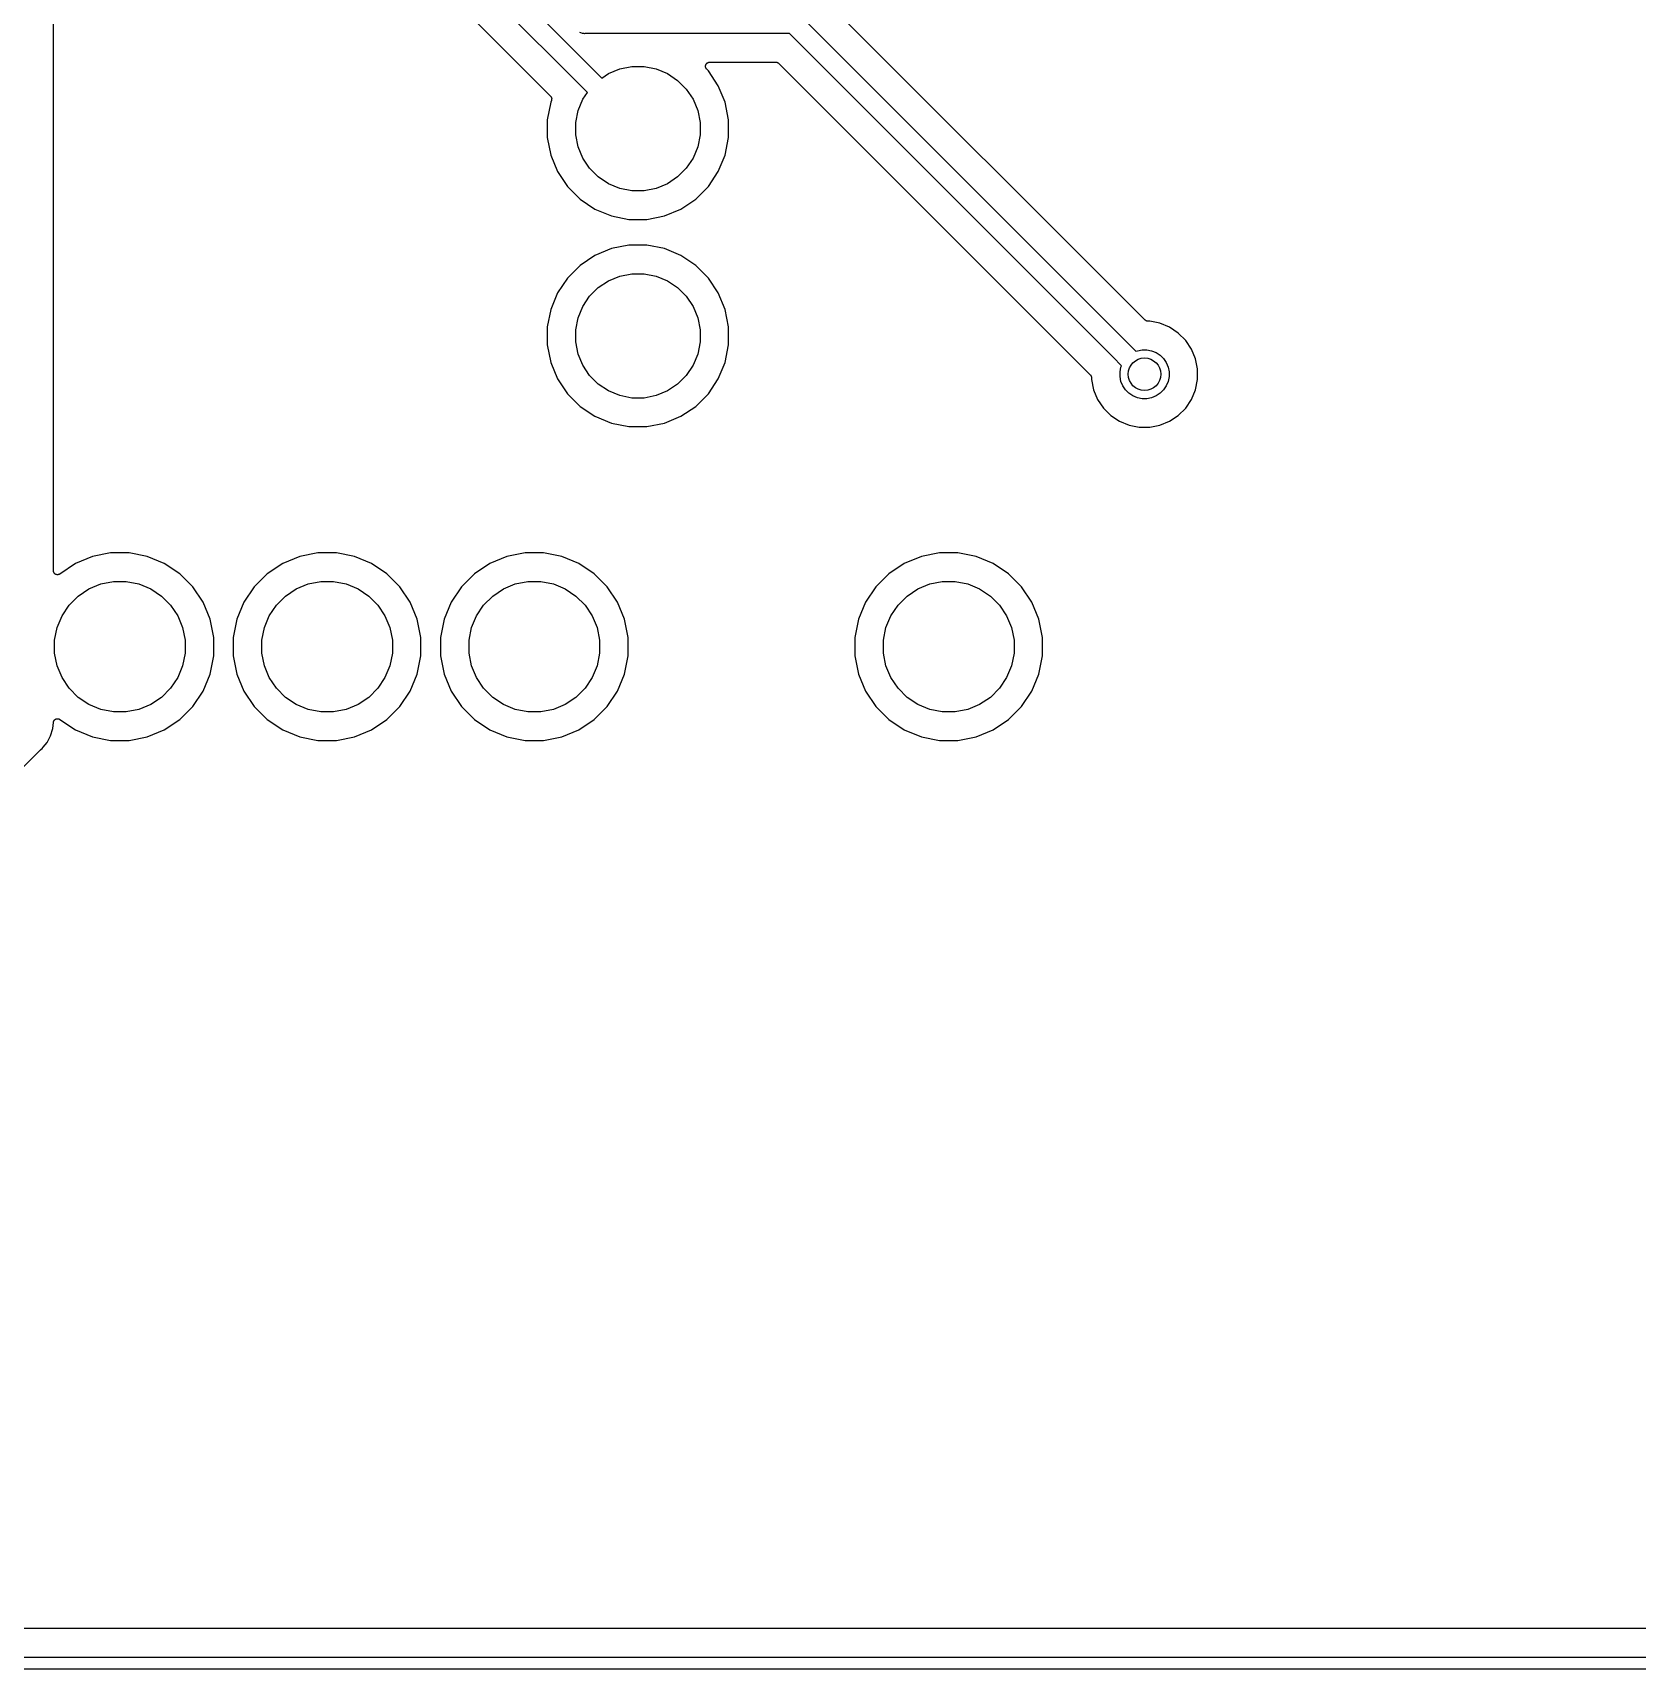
# Model space of a CAD drawing. Extents: x 3.36 to 8.33, y -5.94 to -3.6.
# Drawn here: x 4.885 to 5.659, y -5.936 to -5.146 of the extents above; entities that cross this region are included whole.
import ezdxf

# ---------------------------------------------------------------- set-up
doc = ezdxf.new("R2010")
doc.units = 0
doc.header["$MEASUREMENT"] = 0
doc.layers.add('BLACK', color=7, linetype='CONTINUOUS')

msp = doc.modelspace()

# ---------------------------------------------------------------- linework, layer by layer
at = {"layer": 'BLACK', "linetype": 'CONTINUOUS'}
for p, q in [((4.89469, -5.40582), (4.89469, -4.97707)), ((5.15236, -5.17506), (5.08527, -5.10798)), ((5.0935, -5.10229), (5.15931, -5.1681)), ((5.07608, -5.11827), (5.13459, -5.17678)), ((5.42154, -5.28486), (5.26591, -5.12923)), ((5.25562, -5.13842), (5.4131, -5.2959)), ((5.14915, -5.1463), (5.14871, -5.14607)), ((5.15008, -5.14658), (5.14915, -5.1463)), ((5.1508, -5.14665), (5.15008, -5.14658)), ((5.15104, -5.14668), (5.1508, -5.14665)), ((5.1508, -5.14665), (5.1508, -5.14665)), ((5.15128, -5.14665), (5.15104, -5.14668)), ((5.24993, -5.14665), (5.15128, -5.14665)), ((5.40614, -5.30286), (5.24993, -5.14665)), ((5.16256, -5.16593), (5.16802, -5.16367)), ((5.16802, -5.16367), (5.17382, -5.16252)), ((5.17382, -5.16252), (5.17973, -5.16252)), ((5.17973, -5.16252), (5.18552, -5.16367)), ((5.18552, -5.16367), (5.19098, -5.16593)), ((5.20938, -5.16238), (5.2094, -5.16219)), ((5.20938, -5.16239), (5.20938, -5.16238)), ((5.20938, -5.16238), (5.20938, -5.16238)), ((5.2094, -5.16258), (5.20938, -5.16239)), ((5.2094, -5.16219), (5.20942, -5.16201)), ((5.20942, -5.16276), (5.2094, -5.16258)), ((5.20942, -5.162), (5.20948, -5.16182)), ((5.20942, -5.16201), (5.20942, -5.162)), ((5.20942, -5.162), (5.20942, -5.162)), ((5.20942, -5.16277), (5.20942, -5.16276)), ((5.20947, -5.16295), (5.20942, -5.16277)), ((5.20942, -5.16277), (5.20942, -5.16277)), ((5.20952, -5.16313), (5.20947, -5.16295)), ((5.20948, -5.16182), (5.20954, -5.16164)), ((5.20952, -5.16314), (5.20952, -5.16313)), ((5.20953, -5.16314), (5.20952, -5.16314)), ((5.20961, -5.1633), (5.20953, -5.16314)), ((5.20954, -5.16163), (5.20963, -5.16146)), ((5.20954, -5.16164), (5.20954, -5.16163)), ((5.20954, -5.16164), (5.20954, -5.16164)), ((5.2097, -5.16347), (5.20961, -5.1633)), ((5.20963, -5.16146), (5.20972, -5.1613)), ((5.2097, -5.16348), (5.2097, -5.16347)), ((5.20982, -5.16363), (5.2097, -5.16348)), ((5.2097, -5.16348), (5.2097, -5.16348)), ((5.20972, -5.1613), (5.20984, -5.16115)), ((5.20972, -5.1613), (5.20972, -5.1613)), ((5.20972, -5.1613), (5.20972, -5.1613)), ((5.20994, -5.16377), (5.20982, -5.16363)), ((5.20984, -5.16115), (5.20996, -5.161)), ((5.20994, -5.16378), (5.20994, -5.16377)), ((5.20995, -5.16378), (5.20994, -5.16378)), ((5.20994, -5.16378), (5.20994, -5.16378)), ((5.20996, -5.16379), (5.20995, -5.16378)), ((5.20996, -5.161), (5.20997, -5.161)), ((5.21078, -5.16461), (5.20996, -5.16379)), ((5.20997, -5.161), (5.21011, -5.16088)), ((5.20997, -5.161), (5.20997, -5.161)), ((5.21011, -5.16088), (5.21026, -5.16076)), ((5.21026, -5.16076), (5.21026, -5.16076)), ((5.21026, -5.16076), (5.21027, -5.16076)), ((5.21027, -5.16076), (5.21044, -5.16067)), ((5.21044, -5.16067), (5.2106, -5.16058)), ((5.2106, -5.16058), (5.2106, -5.16058)), ((5.2106, -5.16058), (5.21061, -5.16058)), ((5.21061, -5.16058), (5.21079, -5.16052)), ((5.21557, -5.17178), (5.21078, -5.16461)), ((5.21079, -5.16052), (5.21097, -5.16047)), ((5.21097, -5.16047), (5.21097, -5.16047)), ((5.21097, -5.16047), (5.21098, -5.16047)), ((5.21098, -5.16047), (5.21117, -5.16045)), ((5.21117, -5.16045), (5.21135, -5.16043)), ((5.21135, -5.16043), (5.24341, -5.16043)), ((5.24341, -5.16043), (5.24341, -5.16043)), ((5.24341, -5.16043), (5.24341, -5.16043)), ((5.24341, -5.16043), (5.24341, -5.16043)), ((5.24341, -5.16043), (5.24343, -5.16043)), ((5.24343, -5.16043), (5.24361, -5.16045)), ((5.24361, -5.16045), (5.2438, -5.16047)), ((5.2438, -5.16047), (5.24381, -5.16047)), ((5.24381, -5.16047), (5.24382, -5.16048)), ((5.24382, -5.16048), (5.24399, -5.16053)), ((5.24399, -5.16053), (5.24416, -5.16058)), ((5.24416, -5.16058), (5.24417, -5.16059)), ((5.24417, -5.16059), (5.24418, -5.16059)), ((5.24418, -5.16059), (5.24434, -5.16068)), ((5.24434, -5.16068), (5.2445, -5.16077)), ((5.2445, -5.16077), (5.24451, -5.16077)), ((5.24451, -5.16077), (5.24452, -5.16078)), ((5.24452, -5.16078), (5.24466, -5.16089)), ((5.24466, -5.16089), (5.2448, -5.16101)), ((5.2448, -5.16101), (5.39509, -5.3113)), ((5.15931, -5.1681), (5.16256, -5.16593)), ((5.19098, -5.16593), (5.1959, -5.16922)), ((5.1959, -5.16922), (5.20007, -5.1734)), ((5.21887, -5.17975), (5.21557, -5.17178)), ((5.13467, -5.17975), (5.13299, -5.18821)), ((5.13459, -5.17678), (5.1346, -5.17679)), ((5.1346, -5.17679), (5.1346, -5.17679)), ((5.1346, -5.17679), (5.1346, -5.17679)), ((5.1346, -5.17679), (5.13461, -5.1768)), ((5.13461, -5.1768), (5.13472, -5.17695)), ((5.13501, -5.17893), (5.13467, -5.17975)), ((5.13472, -5.17695), (5.13484, -5.17709)), ((5.13484, -5.17709), (5.13484, -5.1771)), ((5.13484, -5.1771), (5.13485, -5.1771)), ((5.13485, -5.1771), (5.13493, -5.17726)), ((5.13493, -5.17726), (5.13502, -5.17743)), ((5.13507, -5.17875), (5.13501, -5.17893)), ((5.13502, -5.17743), (5.13502, -5.17744)), ((5.13502, -5.17744), (5.13502, -5.17744)), ((5.13502, -5.17744), (5.13508, -5.17762)), ((5.13512, -5.17858), (5.13507, -5.17875)), ((5.13508, -5.17762), (5.13513, -5.1778)), ((5.13513, -5.17856), (5.13512, -5.17857)), ((5.13512, -5.17857), (5.13512, -5.17858)), ((5.13513, -5.1778), (5.13513, -5.1778)), ((5.13513, -5.1778), (5.13513, -5.17781)), ((5.13513, -5.17781), (5.13515, -5.178)), ((5.13514, -5.17838), (5.13513, -5.17856)), ((5.13516, -5.1782), (5.13514, -5.17838)), ((5.13515, -5.178), (5.13516, -5.17818)), ((5.13516, -5.17818), (5.13516, -5.17819)), ((5.13516, -5.17819), (5.13516, -5.1782)), ((5.14792, -5.18377), (5.15019, -5.17831)), ((5.15019, -5.17831), (5.15236, -5.17506)), ((5.20007, -5.1734), (5.20336, -5.17831)), ((5.20336, -5.17831), (5.20562, -5.18377)), ((5.22055, -5.18821), (5.21887, -5.17975)), ((5.13299, -5.18821), (5.13299, -5.19683)), ((5.14677, -5.18956), (5.14792, -5.18377)), ((5.20562, -5.18377), (5.20677, -5.18956)), ((5.22055, -5.19683), (5.22055, -5.18821)), ((5.13299, -5.19683), (5.13467, -5.20529)), ((5.14677, -5.19547), (5.14677, -5.18956)), ((5.14792, -5.20127), (5.14677, -5.19547)), ((5.20677, -5.19547), (5.20562, -5.20127)), ((5.20677, -5.18956), (5.20677, -5.19547)), ((5.21887, -5.20529), (5.22055, -5.19683)), ((5.15019, -5.20673), (5.14792, -5.20127)), ((5.20562, -5.20127), (5.20336, -5.20673)), ((5.13467, -5.20529), (5.13797, -5.21326)), ((5.15347, -5.21164), (5.15019, -5.20673)), ((5.15765, -5.21582), (5.15347, -5.21164)), ((5.20007, -5.21164), (5.1959, -5.21582)), ((5.20336, -5.20673), (5.20007, -5.21164)), ((5.21557, -5.21326), (5.21887, -5.20529)), ((5.13797, -5.21326), (5.14277, -5.22043)), ((5.14277, -5.22043), (5.14886, -5.22653)), ((5.16256, -5.21911), (5.15765, -5.21582)), ((5.16802, -5.22137), (5.16256, -5.21911)), ((5.19098, -5.21911), (5.18552, -5.22137)), ((5.1959, -5.21582), (5.19098, -5.21911)), ((5.20468, -5.22653), (5.21078, -5.22043)), ((5.21078, -5.22043), (5.21557, -5.21326)), ((5.14886, -5.22653), (5.15603, -5.23132)), ((5.17382, -5.22252), (5.16802, -5.22137)), ((5.17973, -5.22252), (5.17382, -5.22252)), ((5.18552, -5.22137), (5.17973, -5.22252)), ((5.19751, -5.23132), (5.20468, -5.22653)), ((5.15603, -5.23132), (5.164, -5.23462)), ((5.164, -5.23462), (5.17246, -5.2363)), ((5.17246, -5.2363), (5.18108, -5.2363)), ((5.18108, -5.2363), (5.18954, -5.23462)), ((5.18954, -5.23462), (5.19751, -5.23132)), ((5.164, -5.25042), (5.15603, -5.25372)), ((5.17246, -5.24874), (5.164, -5.25042)), ((5.18108, -5.24874), (5.17246, -5.24874)), ((5.18954, -5.25042), (5.18108, -5.24874)), ((5.19751, -5.25372), (5.18954, -5.25042)), ((5.14886, -5.25851), (5.14277, -5.26461)), ((5.15603, -5.25372), (5.14886, -5.25851)), ((5.20468, -5.25851), (5.19751, -5.25372)), ((5.21078, -5.26461), (5.20468, -5.25851)), ((5.14277, -5.26461), (5.13797, -5.27178)), ((5.15765, -5.26922), (5.16256, -5.26593)), ((5.16256, -5.26593), (5.16802, -5.26367)), ((5.16802, -5.26367), (5.17382, -5.26252)), ((5.17382, -5.26252), (5.17973, -5.26252)), ((5.17973, -5.26252), (5.18552, -5.26367)), ((5.18552, -5.26367), (5.19098, -5.26593)), ((5.19098, -5.26593), (5.1959, -5.26922)), ((5.21557, -5.27178), (5.21078, -5.26461)), ((5.13797, -5.27178), (5.13467, -5.27975)), ((5.15019, -5.27831), (5.15347, -5.2734)), ((5.15347, -5.2734), (5.15765, -5.26922)), ((5.1959, -5.26922), (5.20007, -5.2734)), ((5.20007, -5.2734), (5.20336, -5.27831)), ((5.21887, -5.27975), (5.21557, -5.27178)), ((5.13467, -5.27975), (5.13299, -5.28821)), ((5.14792, -5.28377), (5.15019, -5.27831)), ((5.20336, -5.27831), (5.20562, -5.28377)), ((5.22055, -5.28821), (5.21887, -5.27975)), ((5.13299, -5.28821), (5.13299, -5.29683)), ((5.14677, -5.28956), (5.14792, -5.28377)), ((5.14677, -5.29547), (5.14677, -5.28956)), ((5.20562, -5.28377), (5.20677, -5.28956)), ((5.20677, -5.28956), (5.20677, -5.29547)), ((5.22055, -5.29683), (5.22055, -5.28821)), ((5.42168, -5.28497), (5.42154, -5.28486)), ((5.42182, -5.28509), (5.42168, -5.28497)), ((5.42183, -5.28509), (5.42182, -5.28509)), ((5.42184, -5.2851), (5.42183, -5.28509)), ((5.422, -5.28519), (5.42184, -5.2851)), ((5.42216, -5.28527), (5.422, -5.28519)), ((5.42217, -5.28528), (5.42216, -5.28527)), ((5.42218, -5.28528), (5.42217, -5.28528)), ((5.42235, -5.28534), (5.42218, -5.28528)), ((5.42252, -5.28539), (5.42235, -5.28534)), ((5.42253, -5.28539), (5.42252, -5.28539)), ((5.42254, -5.28539), (5.42253, -5.28539)), ((5.42273, -5.28541), (5.42254, -5.28539)), ((5.4229, -5.28543), (5.42273, -5.28541)), ((5.42292, -5.28543), (5.4229, -5.28543)), ((5.42293, -5.28543), (5.42292, -5.28543)), ((5.42292, -5.28543), (5.42292, -5.28543)), ((5.42378, -5.28543), (5.42293, -5.28543)), ((5.42293, -5.28543), (5.42293, -5.28543)), ((5.42872, -5.28642), (5.42378, -5.28543)), ((5.43338, -5.28835), (5.42872, -5.28642)), ((5.43757, -5.29115), (5.43338, -5.28835)), ((5.44114, -5.29471), (5.43757, -5.29115)), ((5.13299, -5.29683), (5.13467, -5.30529)), ((5.14792, -5.30127), (5.14677, -5.29547)), ((5.20677, -5.29547), (5.20562, -5.30127)), ((5.21887, -5.30529), (5.22055, -5.29683)), ((5.4131, -5.2959), (5.4131, -5.2959)), ((5.4131, -5.2959), (5.41714, -5.29995)), ((5.41781, -5.29967), (5.4201, -5.29921)), ((5.4201, -5.29921), (5.42242, -5.29921)), ((5.42242, -5.29921), (5.4247, -5.29967)), ((5.44394, -5.2989), (5.44114, -5.29471)), ((5.44587, -5.30356), (5.44394, -5.2989)), ((5.13467, -5.30529), (5.13797, -5.31326)), ((5.15019, -5.30673), (5.14792, -5.30127)), ((5.15347, -5.31164), (5.15019, -5.30673)), ((5.20336, -5.30673), (5.20007, -5.31164)), ((5.20562, -5.30127), (5.20336, -5.30673)), ((5.21557, -5.31326), (5.21887, -5.30529)), ((5.41018, -5.30691), (5.40614, -5.30286)), ((5.40614, -5.30286), (5.40614, -5.30286)), ((5.4099, -5.30758), (5.41018, -5.30691)), ((5.41714, -5.29995), (5.41781, -5.29967)), ((5.4247, -5.29967), (5.42685, -5.30056)), ((5.42685, -5.30056), (5.42879, -5.30185)), ((5.42879, -5.30185), (5.43043, -5.30349)), ((5.43043, -5.30349), (5.43173, -5.30543)), ((5.43173, -5.30543), (5.43262, -5.30758)), ((5.44685, -5.3085), (5.44587, -5.30356)), ((5.13797, -5.31326), (5.14277, -5.32043)), ((5.15765, -5.31582), (5.15347, -5.31164)), ((5.20007, -5.31164), (5.1959, -5.31582)), ((5.21078, -5.32043), (5.21557, -5.31326)), ((5.39509, -5.3113), (5.3951, -5.31131)), ((5.3951, -5.31131), (5.3951, -5.31131)), ((5.3951, -5.31131), (5.3951, -5.31131)), ((5.3951, -5.31131), (5.39511, -5.31132)), ((5.39511, -5.31132), (5.39522, -5.31146)), ((5.39522, -5.31146), (5.39534, -5.31161)), ((5.39534, -5.31161), (5.39535, -5.31162)), ((5.39535, -5.31162), (5.39535, -5.31162)), ((5.39535, -5.31162), (5.39544, -5.31179)), ((5.39544, -5.31179), (5.39552, -5.31195)), ((5.39552, -5.31195), (5.39552, -5.31196)), ((5.39552, -5.31196), (5.39553, -5.31196)), ((5.39553, -5.31196), (5.39558, -5.31214)), ((5.39558, -5.31214), (5.39563, -5.31231)), ((5.39563, -5.31231), (5.39563, -5.31232)), ((5.39563, -5.31232), (5.39564, -5.31233)), ((5.39564, -5.31233), (5.39565, -5.31252)), ((5.39565, -5.31252), (5.39567, -5.3127)), ((5.39567, -5.3127), (5.39567, -5.31354)), ((5.39567, -5.31354), (5.39665, -5.31849)), ((5.40945, -5.30986), (5.4099, -5.30758)), ((5.40945, -5.31219), (5.40945, -5.30986)), ((5.4099, -5.31447), (5.40945, -5.31219)), ((5.41079, -5.31662), (5.4099, -5.31447)), ((5.43262, -5.31447), (5.43173, -5.31662)), ((5.43262, -5.30758), (5.43307, -5.30986)), ((5.43307, -5.31219), (5.43262, -5.31447)), ((5.43307, -5.30986), (5.43307, -5.31219)), ((5.44587, -5.31849), (5.44685, -5.31354)), ((5.44685, -5.31354), (5.44685, -5.3085)), ((5.14277, -5.32043), (5.14886, -5.32653)), ((5.16256, -5.31911), (5.15765, -5.31582)), ((5.16802, -5.32137), (5.16256, -5.31911)), ((5.17382, -5.32252), (5.16802, -5.32137)), ((5.17973, -5.32252), (5.17382, -5.32252)), ((5.18552, -5.32137), (5.17973, -5.32252)), ((5.19098, -5.31911), (5.18552, -5.32137)), ((5.1959, -5.31582), (5.19098, -5.31911)), ((5.20468, -5.32653), (5.21078, -5.32043)), ((5.39665, -5.31849), (5.39858, -5.32315)), ((5.39858, -5.32315), (5.40138, -5.32734)), ((5.41209, -5.31855), (5.41079, -5.31662)), ((5.41373, -5.3202), (5.41209, -5.31855)), ((5.41567, -5.32149), (5.41373, -5.3202)), ((5.41781, -5.32238), (5.41567, -5.32149)), ((5.4201, -5.32283), (5.41781, -5.32238)), ((5.42242, -5.32283), (5.4201, -5.32283)), ((5.4247, -5.32238), (5.42242, -5.32283)), ((5.42685, -5.32149), (5.4247, -5.32238)), ((5.42879, -5.3202), (5.42685, -5.32149)), ((5.43043, -5.31855), (5.42879, -5.3202)), ((5.43173, -5.31662), (5.43043, -5.31855)), ((5.44114, -5.32734), (5.44394, -5.32315)), ((5.44394, -5.32315), (5.44587, -5.31849)), ((5.14886, -5.32653), (5.15603, -5.33132)), ((5.19751, -5.33132), (5.20468, -5.32653)), ((5.40138, -5.32734), (5.40495, -5.3309)), ((5.40495, -5.3309), (5.40914, -5.3337)), ((5.43338, -5.3337), (5.43757, -5.3309)), ((5.43757, -5.3309), (5.44114, -5.32734)), ((5.15603, -5.33132), (5.164, -5.33462)), ((5.164, -5.33462), (5.17246, -5.3363)), ((5.17246, -5.3363), (5.18108, -5.3363)), ((5.18108, -5.3363), (5.18954, -5.33462)), ((5.18954, -5.33462), (5.19751, -5.33132)), ((5.40914, -5.3337), (5.4138, -5.33563)), ((5.4138, -5.33563), (5.41874, -5.33661)), ((5.41874, -5.33661), (5.42378, -5.33661)), ((5.42378, -5.33661), (5.42872, -5.33563)), ((5.42872, -5.33563), (5.43338, -5.3337)), ((4.91357, -5.39898), (4.90533, -5.4024)), ((4.92231, -5.39724), (4.91357, -5.39898)), ((4.93123, -5.39724), (4.92231, -5.39724)), ((4.93998, -5.39898), (4.93123, -5.39724)), ((4.94822, -5.4024), (4.93998, -5.39898)), ((5.01357, -5.39898), (5.00533, -5.4024)), ((5.02231, -5.39724), (5.01357, -5.39898)), ((5.03123, -5.39724), (5.02231, -5.39724)), ((5.03998, -5.39898), (5.03123, -5.39724)), ((5.04822, -5.4024), (5.03998, -5.39898)), ((5.11357, -5.39898), (5.10533, -5.4024)), ((5.12231, -5.39724), (5.11357, -5.39898)), ((5.13123, -5.39724), (5.12231, -5.39724)), ((5.13998, -5.39898), (5.13123, -5.39724)), ((5.14822, -5.4024), (5.13998, -5.39898)), ((5.31357, -5.39898), (5.30533, -5.4024)), ((5.32231, -5.39724), (5.31357, -5.39898)), ((5.33123, -5.39724), (5.32231, -5.39724)), ((5.33998, -5.39898), (5.33123, -5.39724)), ((5.34822, -5.4024), (5.33998, -5.39898)), ((4.8947, -5.40601), (4.89469, -5.40582)), ((4.89472, -5.4062), (4.8947, -5.40601)), ((4.89472, -5.40621), (4.89472, -5.4062)), ((4.89472, -5.4062), (4.89472, -5.4062)), ((4.89478, -5.40638), (4.89472, -5.40621)), ((4.89483, -5.40657), (4.89478, -5.40638)), ((4.89492, -5.40674), (4.89483, -5.40657)), ((4.89483, -5.40657), (4.89483, -5.40657)), ((4.89483, -5.40657), (4.89483, -5.40657)), ((4.89501, -5.40691), (4.89492, -5.40674)), ((4.89513, -5.40706), (4.89501, -5.40691)), ((4.89501, -5.40691), (4.89501, -5.40691)), ((4.89501, -5.40691), (4.89501, -5.40691)), ((4.89525, -5.40721), (4.89513, -5.40706)), ((4.89526, -5.40721), (4.89525, -5.40721)), ((4.89525, -5.40721), (4.89525, -5.40721)), ((4.89541, -5.40734), (4.89526, -5.40721)), ((4.89555, -5.40745), (4.89541, -5.40734)), ((4.89555, -5.40746), (4.89555, -5.40745)), ((4.89555, -5.40745), (4.89555, -5.40745)), ((4.89572, -5.40755), (4.89555, -5.40746)), ((4.89588, -5.40764), (4.89572, -5.40755)), ((4.89589, -5.40764), (4.89588, -5.40764)), ((4.89607, -5.4077), (4.89589, -5.40764)), ((4.89589, -5.40764), (4.89589, -5.40764)), ((4.89625, -5.40775), (4.89607, -5.4077)), ((4.89626, -5.40775), (4.89625, -5.40775)), ((4.89625, -5.40775), (4.89625, -5.40775)), ((4.89645, -5.40777), (4.89626, -5.40775)), ((4.89663, -5.40779), (4.89645, -5.40777)), ((4.89664, -5.40779), (4.89663, -5.40779)), ((4.89683, -5.40778), (4.89664, -5.40779)), ((4.89664, -5.40779), (4.89664, -5.40779)), ((4.89702, -5.40776), (4.89683, -5.40778)), ((4.8972, -5.40771), (4.89702, -5.40776)), ((4.89702, -5.40776), (4.89702, -5.40776)), ((4.89702, -5.40776), (4.89702, -5.40776)), ((4.89738, -5.40765), (4.8972, -5.40771)), ((4.89739, -5.40765), (4.89738, -5.40765)), ((4.89756, -5.40756), (4.89739, -5.40765)), ((4.89739, -5.40765), (4.89739, -5.40765)), ((4.89773, -5.40748), (4.89756, -5.40756)), ((4.89774, -5.40747), (4.89773, -5.40747)), ((4.89773, -5.40747), (4.89773, -5.40747)), ((4.89773, -5.40747), (4.89773, -5.40748)), ((4.89775, -5.40746), (4.89774, -5.40747)), ((4.90533, -5.4024), (4.89775, -5.40746)), ((4.95563, -5.40735), (4.94822, -5.4024)), ((4.96194, -5.41366), (4.95563, -5.40735)), ((4.99791, -5.40735), (4.9916, -5.41366)), ((5.00533, -5.4024), (4.99791, -5.40735)), ((5.05563, -5.40735), (5.04822, -5.4024)), ((5.06194, -5.41366), (5.05563, -5.40735)), ((5.09791, -5.40735), (5.0916, -5.41366)), ((5.10533, -5.4024), (5.09791, -5.40735)), ((5.15563, -5.40735), (5.14822, -5.4024)), ((5.16194, -5.41366), (5.15563, -5.40735)), ((5.29791, -5.40735), (5.2916, -5.41366)), ((5.30533, -5.4024), (5.29791, -5.40735)), ((5.35563, -5.40735), (5.34822, -5.4024)), ((5.36194, -5.41366), (5.35563, -5.40735)), ((4.90669, -5.41806), (4.91185, -5.41461)), ((4.91185, -5.41461), (4.91758, -5.41223)), ((4.91758, -5.41223), (4.92367, -5.41102)), ((4.92367, -5.41102), (4.92987, -5.41102)), ((4.92987, -5.41102), (4.93596, -5.41223)), ((4.93596, -5.41223), (4.94169, -5.41461)), ((4.94169, -5.41461), (4.94685, -5.41806)), ((4.96689, -5.42107), (4.96194, -5.41366)), ((4.9916, -5.41366), (4.98665, -5.42107)), ((5.00669, -5.41806), (5.01185, -5.41461)), ((5.01185, -5.41461), (5.01758, -5.41223)), ((5.01758, -5.41223), (5.02367, -5.41102)), ((5.02367, -5.41102), (5.02987, -5.41102)), ((5.02987, -5.41102), (5.03596, -5.41223)), ((5.03596, -5.41223), (5.04169, -5.41461)), ((5.04169, -5.41461), (5.04685, -5.41806)), ((5.06689, -5.42107), (5.06194, -5.41366)), ((5.0916, -5.41366), (5.08665, -5.42107)), ((5.10669, -5.41806), (5.11185, -5.41461)), ((5.11185, -5.41461), (5.11758, -5.41223)), ((5.11758, -5.41223), (5.12367, -5.41102)), ((5.12367, -5.41102), (5.12987, -5.41102)), ((5.12987, -5.41102), (5.13596, -5.41223)), ((5.13596, -5.41223), (5.14169, -5.41461)), ((5.14169, -5.41461), (5.14685, -5.41806)), ((5.16689, -5.42107), (5.16194, -5.41366)), ((5.2916, -5.41366), (5.28665, -5.42107)), ((5.30669, -5.41806), (5.31185, -5.41461)), ((5.31185, -5.41461), (5.31758, -5.41223)), ((5.31758, -5.41223), (5.32367, -5.41102)), ((5.32367, -5.41102), (5.32987, -5.41102)), ((5.32987, -5.41102), (5.33596, -5.41223)), ((5.33596, -5.41223), (5.34169, -5.41461)), ((5.34169, -5.41461), (5.34685, -5.41806)), ((5.36689, -5.42107), (5.36194, -5.41366)), ((4.89886, -5.4276), (4.90231, -5.42244)), ((4.90231, -5.42244), (4.90669, -5.41806)), ((4.94685, -5.41806), (4.95124, -5.42244)), ((4.95124, -5.42244), (4.95468, -5.4276)), ((4.97031, -5.42931), (4.96689, -5.42107)), ((4.98665, -5.42107), (4.98324, -5.42931)), ((4.99886, -5.4276), (5.00231, -5.42244)), ((5.00231, -5.42244), (5.00669, -5.41806)), ((5.04685, -5.41806), (5.05124, -5.42244)), ((5.05124, -5.42244), (5.05468, -5.4276)), ((5.07031, -5.42931), (5.06689, -5.42107)), ((5.08665, -5.42107), (5.08324, -5.42931)), ((5.09886, -5.4276), (5.10231, -5.42244)), ((5.10231, -5.42244), (5.10669, -5.41806)), ((5.14685, -5.41806), (5.15124, -5.42244)), ((5.15124, -5.42244), (5.15468, -5.4276)), ((5.17031, -5.42931), (5.16689, -5.42107)), ((5.28665, -5.42107), (5.28324, -5.42931)), ((5.29886, -5.4276), (5.30231, -5.42244)), ((5.30231, -5.42244), (5.30669, -5.41806)), ((5.34685, -5.41806), (5.35124, -5.42244)), ((5.35124, -5.42244), (5.35468, -5.4276)), ((5.37031, -5.42931), (5.36689, -5.42107)), ((4.89528, -5.43942), (4.89649, -5.43333)), ((4.89649, -5.43333), (4.89886, -5.4276)), ((4.95468, -5.4276), (4.95706, -5.43333)), ((4.95706, -5.43333), (4.95827, -5.43942)), ((4.97205, -5.43806), (4.97031, -5.42931)), ((4.98324, -5.42931), (4.9815, -5.43806)), ((4.99528, -5.43942), (4.99649, -5.43333)), ((4.99649, -5.43333), (4.99886, -5.4276)), ((5.05468, -5.4276), (5.05706, -5.43333)), ((5.05706, -5.43333), (5.05827, -5.43942)), ((5.07205, -5.43806), (5.07031, -5.42931)), ((5.08324, -5.42931), (5.0815, -5.43806)), ((5.09528, -5.43942), (5.09649, -5.43333)), ((5.09649, -5.43333), (5.09886, -5.4276)), ((5.15468, -5.4276), (5.15706, -5.43333)), ((5.15706, -5.43333), (5.15827, -5.43942)), ((5.17205, -5.43806), (5.17031, -5.42931)), ((5.28324, -5.42931), (5.2815, -5.43806)), ((5.29528, -5.43942), (5.29649, -5.43333)), ((5.29649, -5.43333), (5.29886, -5.4276)), ((5.35468, -5.4276), (5.35706, -5.43333)), ((5.35706, -5.43333), (5.35827, -5.43942)), ((5.37205, -5.43806), (5.37031, -5.42931)), ((4.89528, -5.44562), (4.89528, -5.43942)), ((4.95827, -5.43942), (4.95827, -5.44562)), ((4.97205, -5.44698), (4.97205, -5.43806)), ((4.9815, -5.43806), (4.9815, -5.44698)), ((4.99528, -5.44562), (4.99528, -5.43942)), ((5.05827, -5.43942), (5.05827, -5.44562)), ((5.07205, -5.44698), (5.07205, -5.43806)), ((5.0815, -5.43806), (5.0815, -5.44698)), ((5.09528, -5.44562), (5.09528, -5.43942)), ((5.15827, -5.43942), (5.15827, -5.44562)), ((5.17205, -5.44698), (5.17205, -5.43806)), ((5.2815, -5.43806), (5.2815, -5.44698)), ((5.29528, -5.44562), (5.29528, -5.43942)), ((5.35827, -5.43942), (5.35827, -5.44562)), ((5.37205, -5.44698), (5.37205, -5.43806)), ((4.89649, -5.45171), (4.89528, -5.44562)), ((4.95827, -5.44562), (4.95706, -5.45171)), ((4.97031, -5.45573), (4.97205, -5.44698)), ((4.9815, -5.44698), (4.98324, -5.45573)), ((4.99649, -5.45171), (4.99528, -5.44562)), ((5.05827, -5.44562), (5.05706, -5.45171)), ((5.07031, -5.45573), (5.07205, -5.44698)), ((5.0815, -5.44698), (5.08324, -5.45573)), ((5.09649, -5.45171), (5.09528, -5.44562)), ((5.15827, -5.44562), (5.15706, -5.45171)), ((5.17031, -5.45573), (5.17205, -5.44698)), ((5.2815, -5.44698), (5.28324, -5.45573)), ((5.29649, -5.45171), (5.29528, -5.44562)), ((5.35827, -5.44562), (5.35706, -5.45171)), ((5.37031, -5.45573), (5.37205, -5.44698)), ((4.89886, -5.45744), (4.89649, -5.45171)), ((4.90231, -5.4626), (4.89886, -5.45744)), ((4.95468, -5.45744), (4.95124, -5.4626)), ((4.95706, -5.45171), (4.95468, -5.45744)), ((4.96689, -5.46397), (4.97031, -5.45573)), ((4.98324, -5.45573), (4.98665, -5.46397)), ((4.99886, -5.45744), (4.99649, -5.45171)), ((5.00231, -5.4626), (4.99886, -5.45744)), ((5.05468, -5.45744), (5.05124, -5.4626)), ((5.05706, -5.45171), (5.05468, -5.45744)), ((5.06689, -5.46397), (5.07031, -5.45573)), ((5.08324, -5.45573), (5.08665, -5.46397)), ((5.09886, -5.45744), (5.09649, -5.45171)), ((5.10231, -5.4626), (5.09886, -5.45744)), ((5.15468, -5.45744), (5.15124, -5.4626)), ((5.15706, -5.45171), (5.15468, -5.45744)), ((5.16689, -5.46397), (5.17031, -5.45573)), ((5.28324, -5.45573), (5.28665, -5.46397)), ((5.29886, -5.45744), (5.29649, -5.45171)), ((5.30231, -5.4626), (5.29886, -5.45744)), ((5.35468, -5.45744), (5.35124, -5.4626)), ((5.35706, -5.45171), (5.35468, -5.45744)), ((5.36689, -5.46397), (5.37031, -5.45573)), ((4.90669, -5.46698), (4.90231, -5.4626)), ((4.95124, -5.4626), (4.94685, -5.46698)), ((4.96194, -5.47138), (4.96689, -5.46397)), ((4.98665, -5.46397), (4.9916, -5.47138)), ((5.00669, -5.46698), (5.00231, -5.4626)), ((5.05124, -5.4626), (5.04685, -5.46698)), ((5.06194, -5.47138), (5.06689, -5.46397)), ((5.08665, -5.46397), (5.0916, -5.47138)), ((5.10669, -5.46698), (5.10231, -5.4626)), ((5.15124, -5.4626), (5.14685, -5.46698)), ((5.16194, -5.47138), (5.16689, -5.46397)), ((5.28665, -5.46397), (5.2916, -5.47138)), ((5.30669, -5.46698), (5.30231, -5.4626)), ((5.35124, -5.4626), (5.34685, -5.46698)), ((5.36194, -5.47138), (5.36689, -5.46397)), ((4.91185, -5.47043), (4.90669, -5.46698)), ((4.91758, -5.47281), (4.91185, -5.47043)), ((4.92367, -5.47402), (4.91758, -5.47281)), ((4.93596, -5.47281), (4.92987, -5.47402)), ((4.94169, -5.47043), (4.93596, -5.47281)), ((4.94685, -5.46698), (4.94169, -5.47043)), ((4.95563, -5.47769), (4.96194, -5.47138)), ((4.9916, -5.47138), (4.99791, -5.47769)), ((5.01185, -5.47043), (5.00669, -5.46698)), ((5.01758, -5.47281), (5.01185, -5.47043)), ((5.02367, -5.47402), (5.01758, -5.47281)), ((5.03596, -5.47281), (5.02987, -5.47402)), ((5.04169, -5.47043), (5.03596, -5.47281)), ((5.04685, -5.46698), (5.04169, -5.47043)), ((5.05563, -5.47769), (5.06194, -5.47138)), ((5.0916, -5.47138), (5.09791, -5.47769)), ((5.11185, -5.47043), (5.10669, -5.46698)), ((5.11758, -5.47281), (5.11185, -5.47043)), ((5.12367, -5.47402), (5.11758, -5.47281)), ((5.13596, -5.47281), (5.12987, -5.47402)), ((5.14169, -5.47043), (5.13596, -5.47281)), ((5.14685, -5.46698), (5.14169, -5.47043)), ((5.15563, -5.47769), (5.16194, -5.47138)), ((5.2916, -5.47138), (5.29791, -5.47769)), ((5.31185, -5.47043), (5.30669, -5.46698)), ((5.31758, -5.47281), (5.31185, -5.47043)), ((5.32367, -5.47402), (5.31758, -5.47281)), ((5.33596, -5.47281), (5.32987, -5.47402)), ((5.34169, -5.47043), (5.33596, -5.47281)), ((5.34685, -5.46698), (5.34169, -5.47043)), ((5.35563, -5.47769), (5.36194, -5.47138)), ((4.89441, -5.48201), (4.89469, -5.47917)), ((4.89469, -5.47917), (4.89471, -5.47903)), ((4.89469, -5.47917), (4.89469, -5.47917)), ((4.89471, -5.479), (4.89473, -5.47891)), ((4.89471, -5.47903), (4.89471, -5.479)), ((4.89473, -5.47891), (4.89474, -5.47882)), ((4.89474, -5.47882), (4.89477, -5.47873)), ((4.89477, -5.47873), (4.89479, -5.47863)), ((4.89479, -5.47863), (4.89483, -5.47854)), ((4.89483, -5.47854), (4.89485, -5.47846)), ((4.89485, -5.47846), (4.8949, -5.47837)), ((4.8949, -5.47837), (4.89494, -5.47828)), ((4.89494, -5.47828), (4.89499, -5.4782)), ((4.89499, -5.4782), (4.89504, -5.47812)), ((4.89504, -5.47812), (4.8951, -5.47804)), ((4.8951, -5.47804), (4.89516, -5.47796)), ((4.89516, -5.47796), (4.89523, -5.47789)), ((4.89523, -5.47789), (4.89528, -5.47782)), ((4.89528, -5.47782), (4.89536, -5.47776)), ((4.89536, -5.47776), (4.89543, -5.47769)), ((4.89543, -5.47769), (4.89551, -5.47764)), ((4.89551, -5.47764), (4.89558, -5.47758)), ((4.89558, -5.47758), (4.89567, -5.47753)), ((4.89567, -5.47753), (4.89576, -5.47748)), ((4.89576, -5.47748), (4.89584, -5.47745)), ((4.89584, -5.47745), (4.89592, -5.4774)), ((4.89592, -5.4774), (4.89602, -5.47737)), ((4.89602, -5.47737), (4.89611, -5.47734)), ((4.89611, -5.47734), (4.8962, -5.47732)), ((4.8962, -5.47732), (4.89629, -5.47729)), ((4.89629, -5.47729), (4.89639, -5.47728)), ((4.89639, -5.47728), (4.89649, -5.47726)), ((4.89649, -5.47726), (4.89658, -5.47726)), ((4.89658, -5.47726), (4.89667, -5.47726)), ((4.89667, -5.47726), (4.89677, -5.47727)), ((4.89677, -5.47727), (4.89687, -5.47727)), ((4.89687, -5.47727), (4.89696, -5.47729)), ((4.89696, -5.47729), (4.89705, -5.47729)), ((4.89705, -5.47729), (4.89715, -5.47732)), ((4.89715, -5.47732), (4.89725, -5.47734)), ((4.89725, -5.47734), (4.89733, -5.47738)), ((4.89733, -5.47738), (4.89742, -5.47741)), ((4.89742, -5.47741), (4.89751, -5.47745)), ((4.89751, -5.47745), (4.8976, -5.47749)), ((4.8976, -5.47749), (4.89768, -5.47754)), ((4.89768, -5.47754), (4.89776, -5.47759)), ((4.89776, -5.47759), (4.90533, -5.48264)), ((4.92987, -5.47402), (4.92367, -5.47402)), ((4.94822, -5.48264), (4.95563, -5.47769)), ((4.99791, -5.47769), (5.00533, -5.48264)), ((5.02987, -5.47402), (5.02367, -5.47402)), ((5.04822, -5.48264), (5.05563, -5.47769)), ((5.09791, -5.47769), (5.10533, -5.48264)), ((5.12987, -5.47402), (5.12367, -5.47402)), ((5.14822, -5.48264), (5.15563, -5.47769)), ((5.29791, -5.47769), (5.30533, -5.48264)), ((5.32987, -5.47402), (5.32367, -5.47402)), ((5.34822, -5.48264), (5.35563, -5.47769)), ((4.89076, -5.48982), (4.89161, -5.48879)), ((4.89161, -5.48879), (4.89335, -5.48554)), ((4.89335, -5.48554), (4.89441, -5.48201)), ((4.90533, -5.48264), (4.91357, -5.48606)), ((4.91357, -5.48606), (4.92231, -5.4878)), ((4.92231, -5.4878), (4.93123, -5.4878)), ((4.93123, -5.4878), (4.93998, -5.48606)), ((4.93998, -5.48606), (4.94822, -5.48264)), ((5.00533, -5.48264), (5.01357, -5.48606)), ((5.01357, -5.48606), (5.02231, -5.4878)), ((5.02231, -5.4878), (5.03123, -5.4878)), ((5.03123, -5.4878), (5.03998, -5.48606)), ((5.03998, -5.48606), (5.04822, -5.48264)), ((5.10533, -5.48264), (5.11357, -5.48606)), ((5.11357, -5.48606), (5.12231, -5.4878)), ((5.12231, -5.4878), (5.13123, -5.4878)), ((5.13123, -5.4878), (5.13998, -5.48606)), ((5.13998, -5.48606), (5.14822, -5.48264)), ((5.30533, -5.48264), (5.31357, -5.48606)), ((5.31357, -5.48606), (5.32231, -5.4878)), ((5.32231, -5.4878), (5.33123, -5.4878)), ((5.33123, -5.4878), (5.33998, -5.48606)), ((5.33998, -5.48606), (5.34822, -5.48264)), ((4.85154, -5.52924), (4.88849, -5.49229)), ((4.88849, -5.49229), (4.88851, -5.49227)), ((4.88851, -5.49227), (4.88857, -5.49222)), ((4.88857, -5.49222), (4.88863, -5.49216)), ((4.88863, -5.49216), (4.88927, -5.49163)), ((4.88927, -5.49163), (4.8898, -5.491)), ((4.8898, -5.49099), (4.89076, -5.48982)), ((4.8898, -5.491), (4.8898, -5.49099)), ((8.30807, -5.91634), (3.38484, -5.91634)), ((3.36909, -5.93012), (8.32382, -5.93012)), ((8.32663, -5.93602), (3.36629, -5.93602))]:
    msp.add_line(p, q, dxfattribs=at)
at = {"layer": 'BLACK'}
msp.add_circle((5.42126, -5.31102), 0.00787, dxfattribs=at)

doc.saveas('drawing.dxf')
